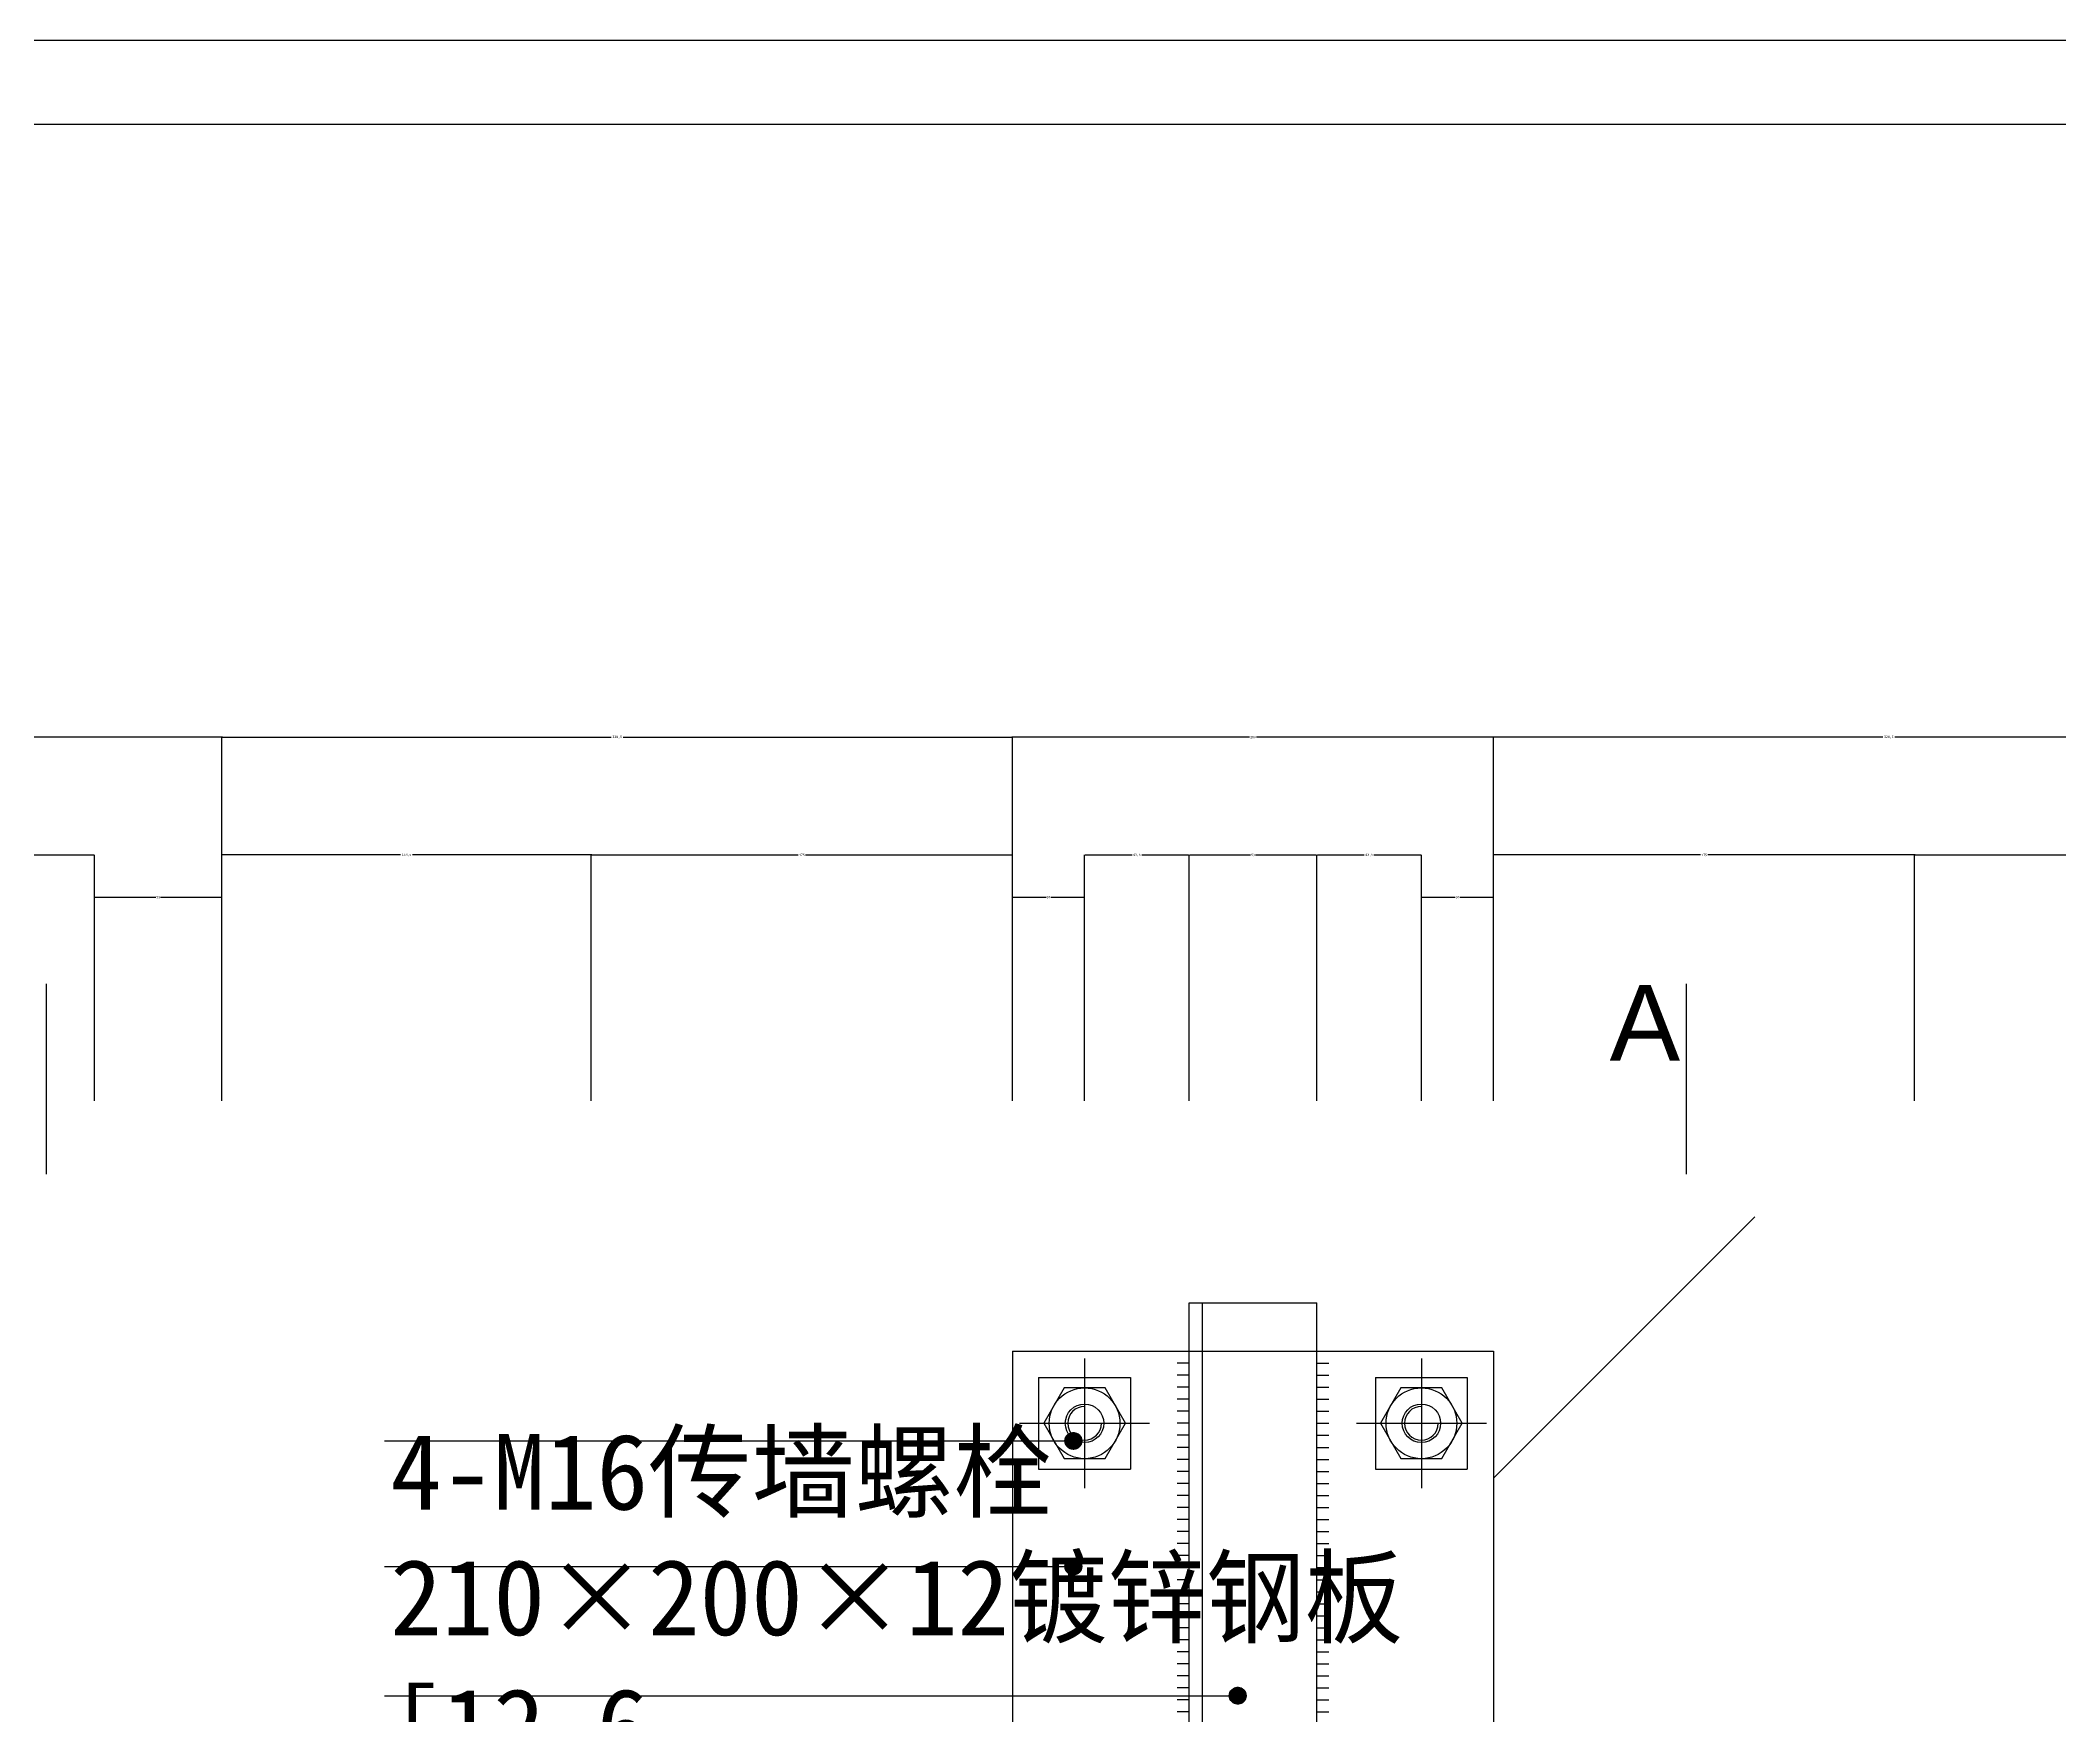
# Model space of a CAD drawing. Header units: metres. Extents: x 0 to 2940, y 0 to 2079.
# Drawn here: x 877 to 1717, y 1383 to 2079 of the extents above; entities that cross this region are included whole.
import ezdxf

# ---------------------------------------------------------------- set-up
doc = ezdxf.new("R2010")
doc.units = ezdxf.units.M
for name, color, linetype in [('ASHADE', 1, 'Continuous'), ('图层1', 8, 'Continuous'), ('图框', 5, 'Continuous'), ('外形', 3, 'Continuous'), ('文字标注1', 4, 'Continuous'), ('轴线', 6, 'Continuous')]:
    doc.layers.add(name, color=color, linetype=linetype)
doc.dimstyles.get("Standard").update_dxf_attribs({"dimtxt": 2.5, "dimasz": 2.5, "dimexe": 1.25, "dimexo": 0.625, "dimtad": 1, "dimcen": 2.5, "dimazin": 3, "dimtfac": 1, "dimtmove": 0, "dimatfit": 3})

# ---------------------------------------------------------------- blocks, each defined once
blk = doc.blocks.new('_CLOSEDFILLED')
at = {"color": 0, "linetype": 'BYBLOCK'}
blk.add_solid([(-1, 0.2), (0, 0), (-1, -0.2)], dxfattribs=at)
blk = doc.blocks.new('*D12')
for p, q in [((826.45, 1638.25), (826.45, 1740.42)), ((826.7, 1740.42), (861.2, 1740.42)), ((865.2, 1740.42), (899.7, 1740.42)), ((899.95, 1638.25), (899.95, 1740.42))]:
    blk.add_line(p, q)
at = {"layer": 'Defpoints'}
for p in [(826.45, 1740.42), (826.45, 1638.25), (899.95, 1638.25)]:
    blk.add_point(p, dxfattribs=at)
at = {"xscale": 0.25, "yscale": 0.25, "rotation": 180}
blk.add_blockref('_CLOSEDFILLED', (826.45, 1740.42), dxfattribs=at)
at = {"xscale": 0.25, "yscale": 0.25}
blk.add_blockref('_CLOSEDFILLED', (899.95, 1740.42), dxfattribs=at)
at = {"insert": (863.2, 1740.42), "char_height": 1, "attachment_point": 5}
blk.add_mtext('73,5', dxfattribs=at)
blk = doc.blocks.new('*D13')
for p, q in [((899.95, 1638.25), (899.95, 1722.92)), ((900.2, 1722.92), (925.45, 1722.92)), ((927.45, 1722.92), (952.7, 1722.92)), ((952.95, 1638.25), (952.95, 1722.92))]:
    blk.add_line(p, q)
at = {"layer": 'Defpoints'}
for p in [(899.95, 1722.92), (899.95, 1638.25), (952.95, 1638.25)]:
    blk.add_point(p, dxfattribs=at)
at = {"xscale": 0.25, "yscale": 0.25, "rotation": 180}
blk.add_blockref('_CLOSEDFILLED', (899.95, 1722.92), dxfattribs=at)
at = {"xscale": 0.25, "yscale": 0.25}
blk.add_blockref('_CLOSEDFILLED', (952.95, 1722.92), dxfattribs=at)
at = {"insert": (926.45, 1722.92), "char_height": 1, "attachment_point": 5}
blk.add_mtext('53', dxfattribs=at)
blk = doc.blocks.new('*D14')
for p, q in [((824.95, 1789.42), (699.7, 1789.42)), ((699.95, 1638.25), (699.95, 1789.42)), ((953.2, 1789.42), (827.95, 1789.42)), ((952.95, 1638.25), (952.95, 1789.42))]:
    blk.add_line(p, q)
at = {"layer": 'Defpoints'}
for p in [(952.95, 1789.42), (699.95, 1638.25), (952.95, 1638.25)]:
    blk.add_point(p, dxfattribs=at)
at = {"xscale": 0.25, "yscale": 0.25}
blk.add_blockref('_CLOSEDFILLED', (699.95, 1789.42), dxfattribs=at)
at = {"xscale": 0.25, "yscale": 0.25, "rotation": 180}
blk.add_blockref('_CLOSEDFILLED', (952.95, 1789.42), dxfattribs=at)
at = {"insert": (826.45, 1789.42), "char_height": 1, "attachment_point": 5}
blk.add_mtext('253', dxfattribs=at)
blk = doc.blocks.new('*D15')
for p, q in [((1407.95, 1638.25), (1407.95, 1740.42)), ((1408.2, 1740.42), (1427.7, 1740.42)), ((1431.7, 1740.42), (1451.2, 1740.42)), ((1451.45, 1638.25), (1451.45, 1740.42))]:
    blk.add_line(p, q)
at = {"layer": 'Defpoints'}
for p in [(1407.95, 1740.42), (1407.95, 1638.25), (1451.45, 1638.25)]:
    blk.add_point(p, dxfattribs=at)
at = {"xscale": 0.25, "yscale": 0.25, "rotation": 180}
blk.add_blockref('_CLOSEDFILLED', (1407.95, 1740.42), dxfattribs=at)
at = {"xscale": 0.25, "yscale": 0.25}
blk.add_blockref('_CLOSEDFILLED', (1451.45, 1740.42), dxfattribs=at)
at = {"insert": (1429.7, 1740.42), "char_height": 1, "attachment_point": 5}
blk.add_mtext('43,5', dxfattribs=at)
blk = doc.blocks.new('*D16')
for p, q in [((1451.45, 1638.25), (1451.45, 1722.92)), ((1451.7, 1722.92), (1465.45, 1722.92)), ((1467.45, 1722.92), (1481.2, 1722.92)), ((1481.45, 1638.25), (1481.45, 1722.92))]:
    blk.add_line(p, q)
at = {"layer": 'Defpoints'}
for p in [(1451.45, 1722.92), (1451.45, 1638.25), (1481.45, 1638.25)]:
    blk.add_point(p, dxfattribs=at)
at = {"xscale": 0.25, "yscale": 0.25, "rotation": 180}
blk.add_blockref('_CLOSEDFILLED', (1451.45, 1722.92), dxfattribs=at)
at = {"xscale": 0.25, "yscale": 0.25}
blk.add_blockref('_CLOSEDFILLED', (1481.45, 1722.92), dxfattribs=at)
at = {"insert": (1466.45, 1722.92), "char_height": 1, "attachment_point": 5}
blk.add_mtext('30', dxfattribs=at)
blk = doc.blocks.new('*D17')
for p, q in [((1354.95, 1638.25), (1354.95, 1740.42)), ((1355.2, 1740.42), (1380.45, 1740.42)), ((1382.45, 1740.42), (1407.7, 1740.42)), ((1407.95, 1638.25), (1407.95, 1740.42))]:
    blk.add_line(p, q)
at = {"layer": 'Defpoints'}
for p in [(1354.95, 1740.42), (1354.95, 1638.25), (1407.95, 1638.25)]:
    blk.add_point(p, dxfattribs=at)
at = {"xscale": 0.25, "yscale": 0.25, "rotation": 180}
blk.add_blockref('_CLOSEDFILLED', (1354.95, 1740.42), dxfattribs=at)
at = {"xscale": 0.25, "yscale": 0.25}
blk.add_blockref('_CLOSEDFILLED', (1407.95, 1740.42), dxfattribs=at)
at = {"insert": (1381.45, 1740.42), "char_height": 1, "attachment_point": 5}
blk.add_mtext('53', dxfattribs=at)
blk = doc.blocks.new('*D18')
for p, q in [((1311.45, 1638.25), (1311.45, 1740.42)), ((1311.7, 1740.42), (1331.2, 1740.42)), ((1335.2, 1740.42), (1354.7, 1740.42)), ((1354.95, 1638.25), (1354.95, 1740.42))]:
    blk.add_line(p, q)
at = {"layer": 'Defpoints'}
for p in [(1311.45, 1740.42), (1311.45, 1638.25), (1354.95, 1638.25)]:
    blk.add_point(p, dxfattribs=at)
at = {"xscale": 0.25, "yscale": 0.25, "rotation": 180}
blk.add_blockref('_CLOSEDFILLED', (1311.45, 1740.42), dxfattribs=at)
at = {"xscale": 0.25, "yscale": 0.25}
blk.add_blockref('_CLOSEDFILLED', (1354.95, 1740.42), dxfattribs=at)
at = {"insert": (1333.2, 1740.42), "char_height": 1, "attachment_point": 5}
blk.add_mtext('43,5', dxfattribs=at)
blk = doc.blocks.new('*D19')
for p, q in [((1281.45, 1638.25), (1281.45, 1722.92)), ((1281.7, 1722.92), (1295.45, 1722.92)), ((1297.45, 1722.92), (1311.2, 1722.92)), ((1311.45, 1638.25), (1311.45, 1722.92))]:
    blk.add_line(p, q)
at = {"layer": 'Defpoints'}
for p in [(1281.45, 1722.92), (1281.45, 1638.25), (1311.45, 1638.25)]:
    blk.add_point(p, dxfattribs=at)
at = {"xscale": 0.25, "yscale": 0.25, "rotation": 180}
blk.add_blockref('_CLOSEDFILLED', (1281.45, 1722.92), dxfattribs=at)
at = {"xscale": 0.25, "yscale": 0.25}
blk.add_blockref('_CLOSEDFILLED', (1311.45, 1722.92), dxfattribs=at)
at = {"insert": (1296.45, 1722.92), "char_height": 1, "attachment_point": 5}
blk.add_mtext('30', dxfattribs=at)
blk = doc.blocks.new('*D20')
for p, q in [((1379.95, 1789.42), (1281.2, 1789.42)), ((1281.45, 1638.25), (1281.45, 1789.42)), ((1481.7, 1789.42), (1382.95, 1789.42)), ((1481.45, 1638.25), (1481.45, 1789.42))]:
    blk.add_line(p, q)
at = {"layer": 'Defpoints'}
for p in [(1481.45, 1789.42), (1281.45, 1638.25), (1481.45, 1638.25)]:
    blk.add_point(p, dxfattribs=at)
at = {"xscale": 0.25, "yscale": 0.25}
blk.add_blockref('_CLOSEDFILLED', (1281.45, 1789.42), dxfattribs=at)
at = {"xscale": 0.25, "yscale": 0.25, "rotation": 180}
blk.add_blockref('_CLOSEDFILLED', (1481.45, 1789.42), dxfattribs=at)
at = {"insert": (1381.45, 1789.42), "char_height": 1, "attachment_point": 5}
blk.add_mtext('200', dxfattribs=at)
blk = doc.blocks.new('*D21')
for p, q in [((1027.2, 1740.42), (952.7, 1740.42)), ((952.95, 1638.25), (952.95, 1740.42)), ((1106.7, 1740.42), (1032.2, 1740.42)), ((1106.45, 1638.25), (1106.45, 1740.42))]:
    blk.add_line(p, q)
at = {"layer": 'Defpoints'}
for p in [(1106.45, 1740.42), (952.95, 1638.25), (1106.45, 1638.25)]:
    blk.add_point(p, dxfattribs=at)
at = {"xscale": 0.25, "yscale": 0.25}
blk.add_blockref('_CLOSEDFILLED', (952.95, 1740.42), dxfattribs=at)
at = {"xscale": 0.25, "yscale": 0.25, "rotation": 180}
blk.add_blockref('_CLOSEDFILLED', (1106.45, 1740.42), dxfattribs=at)
at = {"insert": (1029.7, 1740.42), "char_height": 1, "attachment_point": 5}
blk.add_mtext('153,5', dxfattribs=at)
blk = doc.blocks.new('*D22')
for p, q in [((1106.45, 1638.25), (1106.45, 1740.42)), ((1106.7, 1740.42), (1192.45, 1740.42)), ((1195.45, 1740.42), (1281.2, 1740.42)), ((1281.45, 1638.25), (1281.45, 1740.42))]:
    blk.add_line(p, q)
at = {"layer": 'Defpoints'}
for p in [(1106.45, 1740.42), (1106.45, 1638.25), (1281.45, 1638.25)]:
    blk.add_point(p, dxfattribs=at)
at = {"xscale": 0.25, "yscale": 0.25, "rotation": 180}
blk.add_blockref('_CLOSEDFILLED', (1106.45, 1740.42), dxfattribs=at)
at = {"xscale": 0.25, "yscale": 0.25}
blk.add_blockref('_CLOSEDFILLED', (1281.45, 1740.42), dxfattribs=at)
at = {"insert": (1193.95, 1740.42), "char_height": 1, "attachment_point": 5}
blk.add_mtext('175', dxfattribs=at)
blk = doc.blocks.new('*D23')
for p, q in [((952.95, 1638.25), (952.95, 1789.42)), ((953.2, 1789.42), (1114.7, 1789.42)), ((1119.7, 1789.42), (1281.2, 1789.42)), ((1281.45, 1638.25), (1281.45, 1789.42))]:
    blk.add_line(p, q)
at = {"layer": 'Defpoints'}
for p in [(952.95, 1789.42), (952.95, 1638.25), (1281.45, 1638.25)]:
    blk.add_point(p, dxfattribs=at)
at = {"xscale": 0.25, "yscale": 0.25, "rotation": 180}
blk.add_blockref('_CLOSEDFILLED', (952.95, 1789.42), dxfattribs=at)
at = {"xscale": 0.25, "yscale": 0.25}
blk.add_blockref('_CLOSEDFILLED', (1281.45, 1789.42), dxfattribs=at)
at = {"insert": (1117.2, 1789.42), "char_height": 1, "attachment_point": 5}
blk.add_mtext('328,5', dxfattribs=at)
blk = doc.blocks.new('*D32')
for p, q in [((1643.2, 1789.42), (1481.2, 1789.42)), ((1481.45, 1638.25), (1481.45, 1789.42)), ((1810.2, 1789.42), (1648.2, 1789.42)), ((1809.95, 1638.25), (1809.95, 1789.42))]:
    blk.add_line(p, q)
at = {"layer": 'Defpoints'}
for p in [(1809.95, 1789.42), (1481.45, 1638.25), (1809.95, 1638.25)]:
    blk.add_point(p, dxfattribs=at)
at = {"xscale": 0.25, "yscale": 0.25}
blk.add_blockref('_CLOSEDFILLED', (1481.45, 1789.42), dxfattribs=at)
at = {"xscale": 0.25, "yscale": 0.25, "rotation": 180}
blk.add_blockref('_CLOSEDFILLED', (1809.95, 1789.42), dxfattribs=at)
at = {"insert": (1645.7, 1789.42), "char_height": 1, "attachment_point": 5}
blk.add_mtext('328,5', dxfattribs=at)
blk = doc.blocks.new('*D33')
for p, q in [((1656.45, 1638.25), (1656.45, 1740.42)), ((1656.7, 1740.42), (1730.7, 1740.42)), ((1735.7, 1740.42), (1809.7, 1740.42)), ((1809.95, 1638.25), (1809.95, 1740.42))]:
    blk.add_line(p, q)
at = {"layer": 'Defpoints'}
for p in [(1656.45, 1740.42), (1656.45, 1638.25), (1809.95, 1638.25)]:
    blk.add_point(p, dxfattribs=at)
at = {"xscale": 0.25, "yscale": 0.25, "rotation": 180}
blk.add_blockref('_CLOSEDFILLED', (1656.45, 1740.42), dxfattribs=at)
at = {"xscale": 0.25, "yscale": 0.25}
blk.add_blockref('_CLOSEDFILLED', (1809.95, 1740.42), dxfattribs=at)
at = {"insert": (1733.2, 1740.42), "char_height": 1, "attachment_point": 5}
blk.add_mtext('153,5', dxfattribs=at)
blk = doc.blocks.new('*D41')
for p, q in [((1567.45, 1740.42), (1481.2, 1740.42)), ((1481.45, 1638.25), (1481.45, 1740.42)), ((1656.7, 1740.42), (1570.45, 1740.42)), ((1656.45, 1638.25), (1656.45, 1740.42))]:
    blk.add_line(p, q)
at = {"layer": 'Defpoints'}
for p in [(1656.45, 1740.42), (1481.45, 1638.25), (1656.45, 1638.25)]:
    blk.add_point(p, dxfattribs=at)
at = {"xscale": 0.25, "yscale": 0.25}
blk.add_blockref('_CLOSEDFILLED', (1481.45, 1740.42), dxfattribs=at)
at = {"xscale": 0.25, "yscale": 0.25, "rotation": 180}
blk.add_blockref('_CLOSEDFILLED', (1656.45, 1740.42), dxfattribs=at)
at = {"insert": (1568.95, 1740.42), "char_height": 1, "attachment_point": 5}
blk.add_mtext('175', dxfattribs=at)

msp = doc.modelspace()

# ---------------------------------------------------------------- hatches: boundary and pattern name
at = {"layer": 'ASHADE'}
h = msp.add_hatch(dxfattribs=at)
h.set_pattern_fill('SOLID')
h.paths.add_polyline_path([(1303.27, 1496.87, 1), (1310.27, 1496.87, 1)])
h = msp.add_hatch(dxfattribs=at)
h.set_pattern_fill('SOLID')
h.paths.add_polyline_path([(1303.27, 1444.69, 1), (1310.27, 1444.69, 1)])
h = msp.add_hatch(dxfattribs=at)
h.set_pattern_fill('SOLID')
h.paths.add_polyline_path([(1371.61, 1390.98, 1), (1378.61, 1390.98, 1)])
at = {"layer": '图层1'}
h = msp.add_hatch(dxfattribs=at)
h.set_pattern_fill('ANSI31', scale=500)
h.paths.add_polyline_path([(1281.45, 1534.2), (1354.95, 1534.2), (1354.95, 1554.2), (1407.95, 1554.2), (1407.95, 1534.2), (1481.45, 1534.2), (1481.45, 1324.2), (1407.95, 1324.2), (1407.95, 1204.2), (1834.56, 1204.2), (1834.56, 1209.54), (1833.23, 1209.54), (1833.23, 1348.2), (1841.23, 1354.87), (1849.23, 1348.2), (1849.23, 1209.54), (1847.9, 1209.54), (1847.9, 1204.2), (2025.01, 1204.2), (2025.01, 1209.54), (2023.68, 1209.54), (2023.68, 1348.2), (2031.68, 1354.87), (2039.68, 1348.2), (2039.68, 1209.54), (2038.34, 1209.54), (2038.34, 1204.2), (2396.78, 1204.2), (2396.78, 1590.02), (366.12, 1590.02), (366.12, 1204.2), (724.56, 1204.2), (724.56, 1209.54), (723.23, 1209.54), (723.23, 1348.2), (731.23, 1354.87), (739.23, 1348.2), (739.23, 1209.54), (737.9, 1209.54), (737.9, 1204.2), (915.01, 1204.2), (915.01, 1209.54), (913.68, 1209.54), (913.68, 1348.2), (921.68, 1354.87), (929.68, 1348.2), (929.68, 1209.54), (928.34, 1209.54), (928.34, 1204.2), (1354.95, 1204.2), (1354.95, 1324.2), (1317.88, 1324.2), (1273.3, 1288.64), (1240.23, 1288.64), (1240.23, 1277.97), (1172.69, 1277.97), (1172.69, 1328.14), (1240.23, 1328.14), (1240.23, 1288.64), (1273.3, 1288.64), (1317.88, 1324.2), (1281.45, 1324.2)])

# ---------------------------------------------------------------- linework, layer by layer
for centre in [(1311.45, 1504.2), (1451.45, 1504.2)]:
    msp.add_circle(centre, 14.71)
at = {"layer": 'ASHADE'}
for p, q in [((1020.49, 1496.87), (1306.77, 1496.87)), ((1020.49, 1444.69), (1306.77, 1444.69)), ((1020.49, 1390.98), (1375.11, 1390.98))]:
    msp.add_line(p, q, dxfattribs=at)
for centre in [(1306.77, 1496.87), (1306.77, 1444.69), (1375.11, 1390.98)]:
    msp.add_circle(centre, 3.5, dxfattribs=at)
for centre in [(1311.45, 1504.2), (1451.45, 1504.2)]:
    msp.add_arc(centre, 7, 90, 0, dxfattribs=at)
at = {"layer": '图层1'}
for p, q in [((2940, 2079), (0, 2079)), ((1360.45, 1004.2), (1360.45, 1554.2)), ((1354.95, 1529.2), (1349.95, 1529.2)), ((1354.95, 1534.2), (1407.95, 1534.2)), ((1407.95, 1529.2), (1412.95, 1529.2)), ((1354.95, 1524.2), (1349.95, 1524.2)), ((1354.95, 1519.2), (1349.95, 1519.2)), ((1407.95, 1524.2), (1412.95, 1524.2)), ((1407.95, 1519.2), (1412.95, 1519.2)), ((1354.95, 1514.2), (1349.95, 1514.2)), ((1407.95, 1514.2), (1412.95, 1514.2)), ((1354.95, 1509.2), (1349.95, 1509.2)), ((1354.95, 1504.2), (1349.95, 1504.2)), ((1407.95, 1509.2), (1412.95, 1509.2)), ((1407.95, 1504.2), (1412.95, 1504.2)), ((1354.95, 1499.2), (1349.95, 1499.2)), ((1354.95, 1494.2), (1349.95, 1494.2)), ((1407.95, 1499.2), (1412.95, 1499.2)), ((1407.95, 1494.2), (1412.95, 1494.2)), ((1354.95, 1489.2), (1349.95, 1489.2)), ((1407.95, 1489.2), (1412.95, 1489.2)), ((1354.95, 1484.2), (1349.95, 1484.2)), ((1354.95, 1479.2), (1349.95, 1479.2)), ((1407.95, 1484.2), (1412.95, 1484.2)), ((1407.95, 1479.2), (1412.95, 1479.2)), ((1354.95, 1474.2), (1349.95, 1474.2)), ((1354.95, 1469.2), (1349.95, 1469.2)), ((1407.95, 1474.2), (1412.95, 1474.2)), ((1407.95, 1469.2), (1412.95, 1469.2)), ((1354.95, 1464.2), (1349.95, 1464.2)), ((1407.95, 1464.2), (1412.95, 1464.2)), ((1354.95, 1459.2), (1349.95, 1459.2)), ((1354.95, 1454.2), (1349.95, 1454.2)), ((1407.95, 1459.2), (1412.95, 1459.2)), ((1407.95, 1454.2), (1412.95, 1454.2)), ((1354.95, 1449.2), (1349.95, 1449.2)), ((1354.95, 1444.2), (1349.95, 1444.2)), ((1407.95, 1449.2), (1412.95, 1449.2)), ((1407.95, 1444.2), (1412.95, 1444.2)), ((1354.95, 1439.2), (1349.95, 1439.2)), ((1407.95, 1439.2), (1412.95, 1439.2)), ((1354.95, 1434.2), (1349.95, 1434.2)), ((1354.95, 1429.2), (1349.95, 1429.2)), ((1407.95, 1434.2), (1412.95, 1434.2)), ((1407.95, 1429.2), (1412.95, 1429.2)), ((1354.95, 1424.2), (1349.95, 1424.2)), ((1354.95, 1419.2), (1349.95, 1419.2)), ((1407.95, 1424.2), (1412.95, 1424.2)), ((1407.95, 1419.2), (1412.95, 1419.2)), ((1354.95, 1414.2), (1349.95, 1414.2)), ((1407.95, 1414.2), (1412.95, 1414.2)), ((1354.95, 1409.2), (1349.95, 1409.2)), ((1354.95, 1404.2), (1349.95, 1404.2)), ((1407.95, 1409.2), (1412.95, 1409.2)), ((1407.95, 1404.2), (1412.95, 1404.2)), ((1354.95, 1399.2), (1349.95, 1399.2)), ((1354.95, 1394.2), (1349.95, 1394.2)), ((1407.95, 1399.2), (1412.95, 1399.2)), ((1407.95, 1394.2), (1412.95, 1394.2)), ((1354.95, 1389.2), (1349.95, 1389.2)), ((1407.95, 1389.2), (1412.95, 1389.2)), ((1354.95, 1384.2), (1349.95, 1384.2)), ((1407.95, 1384.2), (1412.95, 1384.2))]:
    msp.add_line(p, q, dxfattribs=at)
at = {"layer": '图框'}
msp.add_line((2905, 2044), (35, 2044), dxfattribs=at)
at = {"layer": '外形'}
for p, q in [((879.87, 1686.92), (879.87, 1607.79)), ((1561.47, 1686.92), (1561.47, 1607.79))]:
    msp.add_line(p, q, dxfattribs=at)
at = {"layer": '文字标注1'}
for p, q in [((1354.95, 1004.2), (1354.95, 1554.2)), ((1354.95, 1554.2), (1407.95, 1554.2)), ((1407.95, 1001.65), (1407.95, 1554.2)), ((1281.45, 1534.2), (1354.95, 1534.2)), ((1281.45, 1534.2), (1281.45, 1324.2)), ((1407.95, 1534.2), (1481.45, 1534.2)), ((1481.45, 1534.2), (1481.45, 1324.2)), ((1292.37, 1523.28), (1330.53, 1523.28)), ((1292.37, 1523.28), (1292.37, 1485.12)), ((1330.53, 1523.28), (1330.53, 1485.12)), ((1432.37, 1523.28), (1470.53, 1523.28)), ((1432.37, 1523.28), (1432.37, 1485.12)), ((1470.53, 1523.28), (1470.53, 1485.12)), ((1292.37, 1485.12), (1330.53, 1485.12)), ((1432.37, 1485.12), (1470.53, 1485.12))]:
    msp.add_line(p, q, dxfattribs=at)
for points in [[(1302.96, 1518.91), (1294.47, 1504.2), (1302.96, 1489.5), (1319.95, 1489.5), (1328.44, 1504.2), (1319.95, 1518.91)], [(1442.96, 1518.91), (1434.47, 1504.2), (1442.96, 1489.5), (1459.95, 1489.5), (1468.44, 1504.2), (1459.95, 1518.91)]]:
    msp.add_lwpolyline(points, close=True, dxfattribs=at)
for centre in [(1311.45, 1504.2), (1451.45, 1504.2)]:
    msp.add_circle(centre, 8, dxfattribs=at)
at = {"layer": '轴线'}
for p, q in [((1311.45, 1531.19), (1311.45, 1477.22)), ((1451.45, 1531.19), (1451.45, 1477.22)), ((1284.47, 1504.2), (1338.44, 1504.2)), ((1424.47, 1504.2), (1478.44, 1504.2))]:
    msp.add_line(p, q, dxfattribs=at)

# ---------------------------------------------------------------- texts
at = {"layer": 'ASHADE', "char_height": 31.5, "attachment_point": 1}
for s, insert in [('{\\fArial|b0|i0|c0|p32;A}', (1529.65, 1686.36)), ('4-M16{\\fSystem|b0|i0|c134|p32;传墙}螺栓', (1022.91, 1499.8)), ('210×200×12镀锌钢板', (1022.91, 1447.62)), ('[12.6', (1022.91, 1393.91))]:
    msp.add_mtext(s, dxfattribs=dict(at, insert=insert))

# ---------------------------------------------------------------- dimensions: what is measured, and where the dimension line sits
for base, p1, p2, picture, middle in [((952.95, 1789.42), (952.95, 1638.25), (699.95, 1638.25), '*D14', (826.45, 1789.42)), ((952.95, 1789.42), (952.95, 1638.25), (1281.45, 1638.25), '*D23', (1117.2, 1789.42)), ((1481.45, 1789.42), (1481.45, 1638.25), (1281.45, 1638.25), '*D20', (1381.45, 1789.42)), ((1809.95, 1789.42), (1809.95, 1638.25), (1481.45, 1638.25), '*D32', (1645.7, 1789.42)), ((826.45, 1740.42), (826.45, 1638.25), (899.95, 1638.25), '*D12', (863.2, 1740.42)), ((1106.45, 1740.42), (1106.45, 1638.25), (952.95, 1638.25), '*D21', (1029.7, 1740.42)), ((1106.45, 1740.42), (1106.45, 1638.25), (1281.45, 1638.25), '*D22', (1193.95, 1740.42)), ((1311.45, 1740.42), (1311.45, 1638.25), (1354.95, 1638.25), '*D18', (1333.2, 1740.42)), ((1354.95, 1740.42), (1354.95, 1638.25), (1407.95, 1638.25), '*D17', (1381.45, 1740.42)), ((1407.95, 1740.42), (1407.95, 1638.25), (1451.45, 1638.25), '*D15', (1429.7, 1740.42)), ((1656.45, 1740.42), (1656.45, 1638.25), (1481.45, 1638.25), '*D41', (1568.95, 1740.42)), ((1656.45, 1740.42), (1656.45, 1638.25), (1809.95, 1638.25), '*D33', (1733.2, 1740.42)), ((899.95, 1722.92), (899.95, 1638.25), (952.95, 1638.25), '*D13', (926.45, 1722.92)), ((1281.45, 1722.92), (1281.45, 1638.25), (1311.45, 1638.25), '*D19', (1296.45, 1722.92)), ((1451.45, 1722.92), (1451.45, 1638.25), (1481.45, 1638.25), '*D16', (1466.45, 1722.92))]:
    dim = msp.add_linear_dim(base=base, p1=p1, p2=p2, dimstyle='Standard')
    dim.commit()
    dim.dimension.update_dxf_attribs({"geometry": picture, "text_midpoint": middle})

doc.saveas('drawing.dxf')
